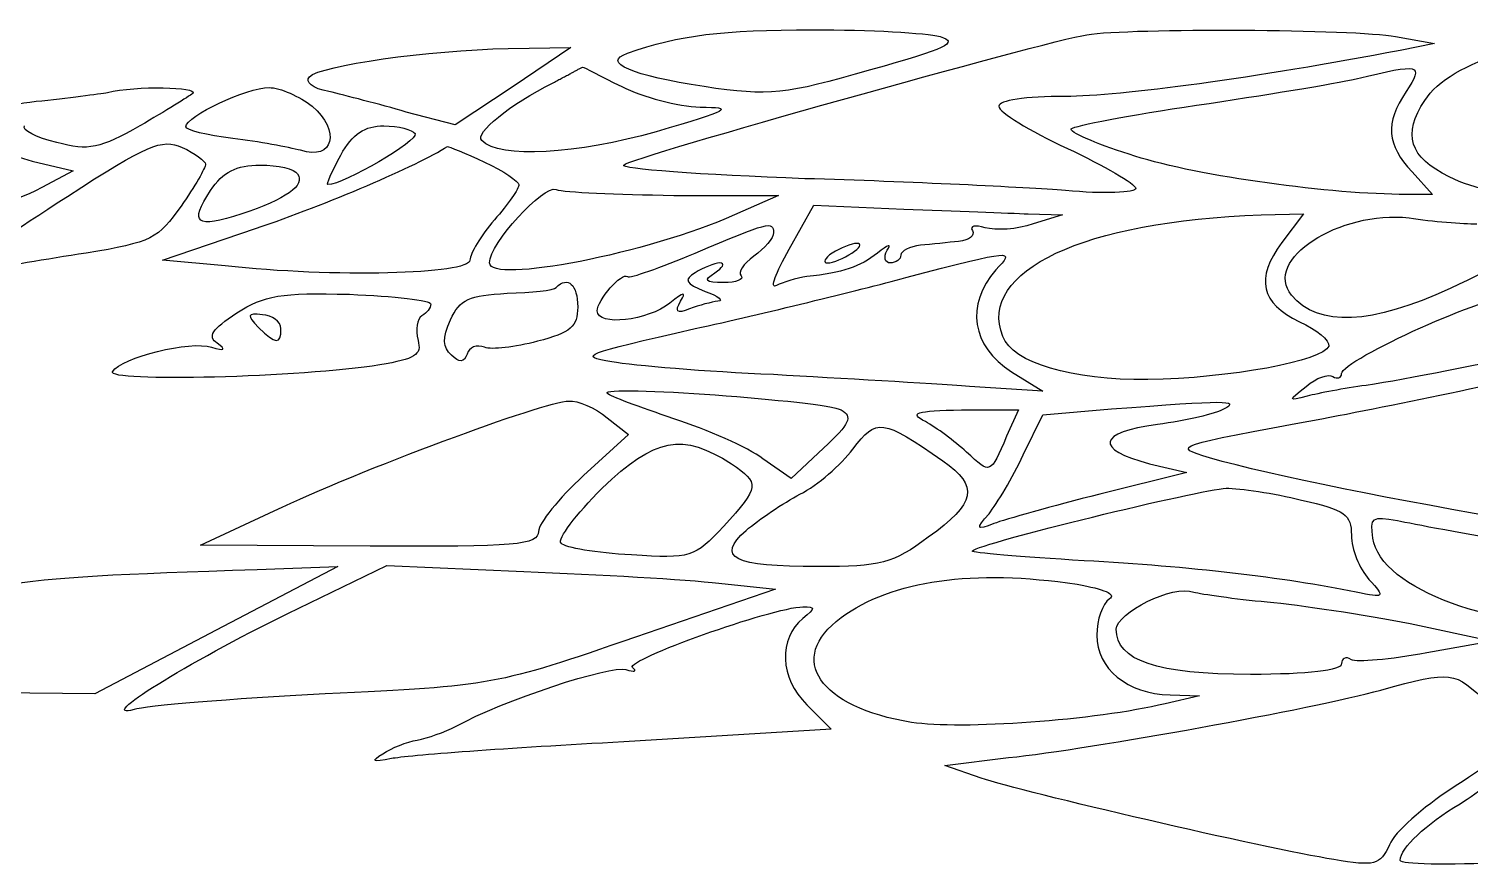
# Model space of a CAD drawing. Header units: millimetres. Extents: x -155 to 147, y 18 to 278.
# Drawn here: x 14.8 to 61.53, y 51.52 to 78.59 of the extents above; entities that cross this region are included whole.
import ezdxf

# ---------------------------------------------------------------- set-up
doc = ezdxf.new("R2010")
doc.units = ezdxf.units.MM
doc.layers.get('0').update_dxf_attribs({"linetype": 'CONTINUOUS'})

msp = doc.modelspace()

# ---------------------------------------------------------------- linework, layer by layer
for p, q in [((59.103, 78.339), (60.373, 78.116)), ((60.373, 78.116), (59.262, 77.894)), ((30.338, 77.958), (32.37, 77.989)), ((32.37, 77.989), (30.497, 76.719)), ((30.497, 76.719), (28.623, 75.481)), ((28.623, 75.481), (27.036, 75.894)), ((14.907, 74.306), (16.241, 73.989)), ((16.241, 73.989), (15.225, 73.449)), ((59.643, 73.957), (60.31, 73.227)), ((35.704, 73.195), (39.101, 73.195)), ((39.101, 73.195), (37.672, 72.56)), ((60.31, 73.227), (59.23, 73.227)), ((39.45, 71.449), (40.244, 72.878)), ((40.244, 72.878), (43.165, 72.751)), ((47.197, 72.592), (48.308, 72.56)), ((48.308, 72.56), (47.356, 72.274)), ((54.754, 72.56), (56.119, 72.592)), ((56.119, 72.592), (55.42, 71.671)), ((19.13, 71.1), (22.146, 72.116)), ((21.162, 70.909), (19.13, 71.1)), ((46.657, 67.48), (47.673, 66.845)), ((47.673, 66.845), (45.292, 67.004)), ((33.545, 65.988), (34.243, 65.448)), ((45.038, 66.242), (46.88, 66.242)), ((46.88, 66.242), (46.499, 65.385)), ((47.038, 64.781), (47.673, 66.083)), ((47.673, 66.083), (49.896, 66.274)), ((34.243, 65.448), (32.783, 64.115)), ((40.561, 65.004), (39.514, 64.019)), ((39.514, 64.019), (38.593, 64.654)), ((51.134, 64.496), (52.341, 64.21)), ((52.341, 64.21), (49.515, 63.511)), ((20.368, 61.86), (22.75, 62.972)), ((25.861, 61.829), (20.368, 61.86)), ((24.813, 61.162), (20.876, 59.098)), ((23.067, 61.098), (24.813, 61.162)), ((23.194, 59.638), (26.401, 61.194)), ((26.401, 61.194), (30.846, 61.003)), ((39.006, 60.432), (34.465, 58.876)), ((37.164, 60.622), (39.006, 60.432)), ((20.876, 59.098), (16.939, 57.034)), ((59.58, 59.32), (62.247, 58.749)), ((62.247, 58.749), (60.119, 58.368)), ((16.939, 57.034), (10.875, 57.098)), ((40.022, 56.685), (40.815, 55.891)), ((52.753, 56.971), (51.642, 56.717)), ((51.801, 57.003), (52.753, 56.971)), ((40.815, 55.891), (34.084, 55.479)), ((44.498, 54.717), (46.562, 54.971)), ((45.673, 54.304), (44.498, 54.717))]:
    msp.add_line(p, q)
for points, degree in [([(34.211, 77.799), (35.894, 78.402), (37.291, 78.561), (40.212, 78.561)], 3), ([(40.212, 78.561), (42.054, 78.561), (43.895, 78.466), (44.34, 78.339)], 3), ([(49.102, 78.402), (50.499, 78.624), (57.802, 78.593), (59.103, 78.339)], 3), ([(60.056, 76.275), (60.881, 77.545), (63.771, 78.434), (67.454, 78.593)], 3), ([(34.084, 74.179), (34.338, 74.433), (47.737, 78.18), (49.102, 78.402)], 3), ([(44.34, 78.339), (44.975, 78.148), (44.562, 77.958), (42.085, 77.259)], 3), ([(23.893, 77.037), (24.274, 77.418), (27.734, 77.894), (30.338, 77.958)], 3), ([(36.688, 76.719), (34.37, 77.069), (33.322, 77.513), (34.211, 77.799)], 3), ([(59.262, 77.894), (54.595, 77.005), (50.182, 76.402), (48.404, 76.402)], 3), ([(31.798, 76.846), (32.338, 77.132), (32.751, 77.354)], 2), ([(32.751, 77.354), (32.783, 77.354), (33.322, 77.069), (34.021, 76.719)], 3), ([(42.085, 77.259), (39.291, 76.465), (38.847, 76.402), (36.688, 76.719)], 3), ([(57.833, 76.973), (59.929, 77.481), (60.024, 77.45), (59.453, 76.561)], 3), ([(17.352, 76.529), (18.273, 76.751), (20.305, 76.719), (20.114, 76.497)], 3), ([(19.892, 75.418), (19.892, 75.767), (21.861, 76.688), (22.591, 76.688)], 3), ([(22.591, 76.688), (22.94, 76.688), (23.575, 76.402), (23.988, 76.084)], 3), ([(24.528, 76.561), (23.988, 76.656), (23.734, 76.878), (23.893, 77.037)], 3), ([(29.481, 74.973), (29.227, 75.195), (30.401, 76.148), (31.798, 76.846)], 3), ([(34.021, 76.719), (34.719, 76.37), (35.831, 76.084), (36.561, 76.053)], 3), ([(52.658, 76.116), (54.817, 76.434), (57.135, 76.815), (57.833, 76.973)], 3), ([(13.415, 75.703), (13.288, 75.926), (13.923, 76.116), (15.034, 76.243)], 3), ([(15.034, 76.243), (16.05, 76.338), (17.098, 76.497), (17.352, 76.529)], 3), ([(20.114, 76.497), (19.987, 76.402), (19.225, 75.926), (18.4, 75.449)], 3), ([(27.036, 75.894), (26.179, 76.148), (25.036, 76.434), (24.528, 76.561)], 3), ([(48.404, 76.402), (47.102, 76.402), (46.245, 76.275), (46.245, 76.084)], 3), ([(59.453, 76.561), (58.754, 75.513), (58.818, 74.846), (59.643, 73.957)], 3), ([(60.85, 73.798), (59.548, 74.433), (59.326, 75.164), (60.056, 76.275)], 3), ([(23.988, 76.084), (24.909, 75.291), (24.686, 74.306), (23.607, 74.656)], 3), ([(36.561, 76.053), (37.704, 76.053), (37.545, 75.957), (35.132, 75.259)], 3), ([(46.245, 76.084), (46.245, 75.894), (47.229, 75.291), (48.467, 74.719)], 3), ([(48.594, 75.354), (48.689, 75.449), (50.499, 75.799), (52.658, 76.116)], 3), ([(15.701, 74.91), (15.034, 75.068), (14.558, 75.322), (14.653, 75.449)], 3), ([(18.4, 75.449), (17.098, 74.719), (16.749, 74.624), (15.701, 74.91)], 3), ([(21.416, 75.037), (20.559, 75.132), (19.892, 75.322), (19.892, 75.418)], 3), ([(24.909, 74.497), (25.29, 75.195), (25.702, 75.449), (26.306, 75.449)], 3), ([(26.306, 75.449), (26.782, 75.449), (27.226, 75.322), (27.322, 75.195)], 3), ([(35.132, 75.259), (32.592, 74.529), (30.052, 74.37), (29.481, 74.973)], 3), ([(50.467, 74.529), (49.356, 74.878), (48.499, 75.259), (48.594, 75.354)], 3), ([(13.002, 75.227), (13.32, 74.91), (14.177, 74.497), (14.907, 74.306)], 3), ([(16.05, 73.163), (18.654, 74.846), (19.098, 75.037), (19.765, 74.751)], 3), ([(23.607, 74.656), (23.226, 74.751), (22.242, 74.941), (21.416, 75.037)], 3), ([(22.146, 72.116), (24.464, 72.909), (27.385, 74.148), (28.369, 74.783)], 3), ([(27.322, 75.195), (27.449, 74.973), (25.004, 73.544), (24.496, 73.544)], 3), ([(28.369, 74.783), (28.401, 74.783), (28.941, 74.56), (29.576, 74.275)], 3), ([(19.765, 74.751), (20.178, 74.56), (20.527, 74.306), (20.527, 74.211)], 3), ([(24.496, 73.544), (24.432, 73.544), (24.623, 73.957), (24.909, 74.497)], 3), ([(48.467, 74.719), (49.674, 74.148), (50.658, 73.576), (50.69, 73.417)], 3), ([(59.23, 73.227), (56.722, 73.259), (52.404, 73.862), (50.467, 74.529)], 3), ([(20.527, 74.211), (20.527, 74.084), (20.178, 73.481), (19.733, 72.846)], 3), ([(20.686, 73.354), (21.099, 73.957), (21.511, 74.179), (22.305, 74.179)], 3), ([(23.512, 73.894), (23.766, 73.513), (23.131, 73.068), (21.702, 72.592)], 3), ([(22.305, 74.179), (22.877, 74.179), (23.416, 74.052), (23.512, 73.894)], 3), ([(29.576, 74.275), (30.179, 73.989), (30.687, 73.64), (30.687, 73.544)], 3), ([(39.958, 73.735), (36.593, 73.862), (33.926, 74.052), (34.084, 74.179)], 3), ([(67.009, 74.084), (64.945, 73.068), (62.532, 72.941), (60.85, 73.798)], 3), ([(15.225, 73.449), (14.082, 72.846), (13.225, 72.751), (13.225, 73.259)], 3), ([(29.735, 71.004), (29.735, 71.639), (31.481, 73.544), (31.894, 73.386)], 3), ([(30.687, 73.544), (30.687, 73.417), (30.338, 72.909), (29.893, 72.401)], 3), ([(31.894, 73.386), (32.148, 73.29), (33.862, 73.227), (35.704, 73.195)], 3), ([(48.404, 73.354), (47.134, 73.449), (43.324, 73.64), (39.958, 73.735)], 3), ([(50.69, 73.417), (50.69, 73.29), (49.642, 73.227), (48.404, 73.354)], 3), ([(13.383, 70.782), (12.145, 70.56), (12.431, 70.814), (16.05, 73.163)], 3), ([(21.702, 72.592), (20.21, 72.116), (19.987, 72.274), (20.686, 73.354)], 3), ([(19.733, 72.846), (19.003, 71.798), (18.781, 71.671), (16.654, 71.322)], 3), ([(37.672, 72.56), (34.91, 71.322), (29.735, 70.306), (29.735, 71.004)], 3), ([(43.165, 72.751), (44.784, 72.687), (46.594, 72.624), (47.197, 72.592)], 3), ([(46.372, 68.623), (45.546, 70.75), (49.007, 72.37), (54.754, 72.56)], 3), ([(55.738, 69.957), (54.785, 71.1), (57.294, 72.719), (59.548, 72.465)], 3), ([(59.548, 72.465), (60.31, 72.338), (61.294, 72.274), (61.739, 72.274)], 3), ([(29.893, 72.401), (29.449, 71.893), (29.1, 71.29), (29.1, 71.1)], 3), ([(36.402, 71.322), (38.783, 72.338), (38.942, 72.37), (38.942, 71.989)], 3), ([(38.942, 71.989), (38.942, 71.798), (38.656, 71.481), (38.307, 71.227)], 3), ([(45.387, 72.052), (45.483, 71.893), (45.292, 71.735), (44.943, 71.703)], 3), ([(45.8, 72.147), (45.483, 72.243), (45.292, 72.211), (45.387, 72.052)], 3), ([(47.356, 72.274), (46.848, 72.084), (46.149, 72.052), (45.8, 72.147)], 3), ([(41.641, 71.639), (41.482, 71.639), (41.101, 71.481), (40.847, 71.322)], 3), ([(41.482, 71.322), (41.736, 71.481), (41.831, 71.639), (41.641, 71.639)], 3), ([(42.625, 71.417), (42.784, 71.639), (42.657, 71.608), (42.308, 71.322)], 3), ([(43.705, 71.576), (43.355, 71.544), (43.07, 71.385), (43.07, 71.258)], 3), ([(44.943, 71.703), (44.625, 71.671), (44.054, 71.608), (43.705, 71.576)], 3), ([(55.42, 71.671), (54.563, 70.496), (54.722, 69.703), (55.992, 69.099)], 3), ([(16.654, 71.322), (15.384, 71.131), (13.923, 70.877), (13.383, 70.782)], 3), ([(29.1, 71.1), (29.1, 70.623), (24.655, 70.528), (21.162, 70.909)], 3), ([(34.211, 70.56), (34.275, 70.496), (35.259, 70.846), (36.402, 71.322)], 3), ([(38.307, 71.227), (37.958, 70.973), (37.767, 70.687), (37.894, 70.592)], 3), ([(39.037, 70.274), (38.815, 70.147), (39.006, 70.687), (39.45, 71.449)], 3), ([(42.308, 71.322), (41.736, 70.877), (41.196, 70.687), (40.022, 70.56)], 3), ([(40.847, 71.322), (40.593, 71.163), (40.53, 71.004), (40.688, 71.004)], 3), ([(40.688, 71.004), (40.879, 71.004), (41.228, 71.163), (41.482, 71.322)], 3), ([(42.72, 71.004), (42.562, 71.004), (42.498, 71.195), (42.625, 71.417)], 3), ([(43.07, 71.258), (43.07, 71.131), (42.911, 71.004), (42.72, 71.004)], 3), ([(43.228, 70.528), (46.753, 71.449), (46.784, 71.449), (46.149, 70.782)], 3), ([(62.469, 71.29), (63.009, 71.29), (62.469, 70.909), (60.881, 70.179)], 3), ([(33.227, 69.449), (33.227, 69.798), (34.021, 70.719), (34.211, 70.56)], 3), ([(36.402, 70.687), (36.021, 70.465), (36.085, 70.338), (36.72, 70.084)], 3), ([(37.196, 71.004), (37.037, 71.004), (36.656, 70.846), (36.402, 70.687)], 3), ([(37.323, 70.369), (36.72, 70.369), (36.656, 70.433), (37.037, 70.687)], 3), ([(37.037, 70.687), (37.291, 70.846), (37.386, 71.004), (37.196, 71.004)], 3), ([(37.894, 70.592), (37.99, 70.465), (37.736, 70.369), (37.323, 70.369)], 3), ([(46.149, 70.782), (45.165, 69.639), (45.356, 68.306), (46.657, 67.48)], 3), ([(30.306, 70.02), (31.1, 70.052), (31.83, 70.115), (31.894, 70.211)], 3), ([(31.894, 70.211), (32.275, 70.592), (32.592, 70.306), (32.592, 69.576)], 3), ([(36.402, 68.877), (38.593, 69.353), (41.673, 70.115), (43.228, 70.528)], 3), ([(40.022, 70.56), (39.672, 70.528), (39.228, 70.369), (39.037, 70.274)], 3), ([(60.881, 70.179), (58.341, 69.004), (56.595, 68.909), (55.738, 69.957)], 3), ([(21.543, 69.385), (22.432, 69.957), (22.972, 70.052), (25.194, 69.988)], 3), ([(25.194, 69.988), (26.655, 69.925), (27.83, 69.798), (27.83, 69.671)], 3), ([(27.83, 69.671), (27.83, 69.544), (27.703, 69.385), (27.544, 69.29)], 3), ([(28.465, 69.163), (28.782, 69.83), (29.068, 69.957), (30.306, 70.02)], 3), ([(35.577, 69.703), (34.878, 69.131), (33.227, 68.941), (33.227, 69.449)], 3), ([(35.926, 69.766), (36.116, 70.084), (36.053, 70.084), (35.577, 69.703)], 3), ([(36.212, 69.512), (35.799, 69.353), (35.735, 69.417), (35.926, 69.766)], 3), ([(37.132, 69.766), (36.942, 69.734), (36.529, 69.639), (36.212, 69.512)], 3), ([(36.72, 70.084), (37.164, 69.925), (37.355, 69.766), (37.132, 69.766)], 3), ([(57.357, 67.417), (57.357, 67.861), (62.374, 70.115), (62.786, 69.861)], 3), ([(20.908, 68.401), (20.591, 68.623), (20.718, 68.845), (21.543, 69.385)], 3), ([(22.369, 69.322), (21.861, 69.385), (21.861, 69.322), (22.242, 68.909)], 3), ([(22.972, 68.877), (22.972, 69.099), (22.686, 69.322), (22.369, 69.322)], 3), ([(27.544, 69.29), (27.385, 69.195), (27.322, 68.845), (27.417, 68.496)], 3), ([(28.496, 68.02), (28.211, 68.274), (28.211, 68.56), (28.465, 69.163)], 3), ([(32.592, 69.576), (32.592, 68.941), (32.37, 68.75), (31.29, 68.464)], 3), ([(22.242, 68.909), (22.813, 68.369), (22.972, 68.337), (22.972, 68.877)], 3), ([(33.703, 67.798), (32.56, 67.988), (32.783, 68.052), (36.402, 68.877)], 3), ([(55.992, 69.099), (56.563, 68.845), (56.976, 68.496), (56.944, 68.306)], 3), ([(67.454, 69.131), (67.358, 68.909), (60.945, 67.448), (58.151, 67.036)], 3), ([(17.511, 67.48), (17.797, 67.956), (20.051, 68.496), (20.718, 68.274)], 3), ([(20.718, 68.274), (21.162, 68.147), (21.194, 68.179), (20.908, 68.401)], 3), ([(27.417, 68.496), (27.544, 68.02), (27.322, 67.893), (26.179, 67.702)], 3), ([(29.576, 68.274), (29.322, 68.369), (29.068, 68.274), (29.004, 68.052)], 3), ([(31.29, 68.464), (30.56, 68.274), (29.798, 68.179), (29.576, 68.274)], 3), ([(51.071, 67.226), (48.626, 67.194), (46.689, 67.766), (46.372, 68.623)], 3), ([(56.944, 68.306), (56.786, 67.829), (53.706, 67.258), (51.071, 67.226)], 3), ([(29.004, 68.052), (28.909, 67.766), (28.75, 67.766), (28.496, 68.02)], 3), ([(38.942, 67.385), (36.751, 67.48), (34.402, 67.671), (33.703, 67.798)], 3), ([(56.722, 65.956), (59.421, 66.464), (63.644, 67.353), (66.088, 67.956)], 3), ([(26.179, 67.702), (23.67, 67.29), (17.289, 67.131), (17.511, 67.48)], 3), ([(45.292, 67.004), (43.99, 67.099), (41.133, 67.258), (38.942, 67.385)], 3), ([(56.214, 67.004), (56.532, 67.29), (56.944, 67.417), (57.071, 67.321)], 3), ([(57.071, 67.321), (57.23, 67.226), (57.357, 67.29), (57.357, 67.417)], 3), ([(33.545, 66.782), (33.291, 67.067), (40.625, 66.528), (41.133, 66.242)], 3), ([(56.246, 66.686), (55.611, 66.528), (55.611, 66.528), (56.214, 67.004)], 3), ([(58.151, 67.036), (57.452, 66.94), (56.595, 66.782), (56.246, 66.686)], 3), ([(22.75, 62.972), (25.417, 64.242), (31.513, 66.528), (32.306, 66.528)], 3), ([(32.306, 66.528), (32.592, 66.559), (33.164, 66.305), (33.545, 65.988)], 3), ([(35.704, 65.956), (34.592, 66.337), (33.64, 66.686), (33.545, 66.782)], 3), ([(49.896, 66.274), (53.611, 66.559), (54.087, 66.559), (53.547, 66.274)], 3), ([(38.593, 64.654), (38.117, 65.035), (36.783, 65.607), (35.704, 65.956)], 3), ([(41.133, 66.242), (41.514, 66.02), (41.419, 65.797), (40.561, 65.004)], 3), ([(43.863, 65.861), (43.324, 66.147), (43.546, 66.21), (45.038, 66.242)], 3), ([(53.547, 66.274), (53.293, 66.115), (52.309, 65.893), (51.388, 65.766)], 3), ([(53.071, 64.686), (51.833, 65.067), (51.896, 65.067), (56.722, 65.956)], 3), ([(41.514, 64.972), (42.276, 65.988), (42.466, 65.956), (44.435, 64.591)], 3), ([(45.197, 64.877), (44.816, 65.226), (44.213, 65.67), (43.863, 65.861)], 3), ([(51.388, 65.766), (49.451, 65.512), (49.324, 64.972), (51.134, 64.496)], 3), ([(33.386, 63.702), (35.1, 65.353), (35.989, 65.512), (37.577, 64.496)], 3), ([(39.799, 63.511), (40.371, 63.797), (41.133, 64.464), (41.514, 64.972)], 3), ([(46.499, 65.385), (45.959, 64.146), (45.991, 64.146), (45.197, 64.877)], 3), ([(37.577, 64.496), (38.498, 63.861), (38.498, 63.765), (37.323, 62.464)], 3), ([(44.435, 64.591), (45.61, 63.765), (45.514, 63.226), (43.959, 62.114)], 3), ([(45.927, 62.876), (46.181, 63.194), (46.689, 64.051), (47.038, 64.781)], 3), ([(72.057, 61.511), (69.39, 61.448), (57.23, 63.511), (53.071, 64.686)], 3), ([(32.783, 64.115), (31.989, 63.384), (31.322, 62.559), (31.322, 62.305)], 3), ([(32.052, 61.924), (31.925, 62.051), (32.529, 62.845), (33.386, 63.702)], 3), ([(45.387, 61.67), (45.61, 61.924), (52.817, 63.67), (53.611, 63.702)], 3), ([(53.611, 63.702), (54.055, 63.702), (55.166, 63.543), (56.055, 63.321)], 3), ([(38.053, 62.337), (38.466, 62.686), (39.26, 63.226), (39.799, 63.511)], 3), ([(49.515, 63.511), (47.991, 63.13), (46.435, 62.686), (46.086, 62.559)], 3), ([(56.055, 63.321), (57.484, 63.003), (57.675, 62.845), (57.675, 62.178)], 3), ([(46.086, 62.559), (45.514, 62.337), (45.483, 62.368), (45.927, 62.876)], 3), ([(58.373, 62.083), (58.278, 62.749), (58.341, 62.813), (59.167, 62.654)], 3), ([(59.167, 62.654), (59.643, 62.559), (61.453, 62.21), (63.167, 61.924)], 3), ([(31.322, 62.305), (31.322, 61.86), (30.592, 61.797), (25.861, 61.829)], 3), ([(37.323, 62.464), (36.37, 61.448), (36.275, 61.416), (34.338, 61.543)], 3), ([(40.403, 61.162), (37.609, 61.162), (37.069, 61.448), (38.053, 62.337)], 3), ([(57.675, 62.178), (57.675, 61.733), (57.929, 61.098), (58.246, 60.749)], 3), ([(34.338, 61.543), (33.195, 61.606), (32.179, 61.765), (32.052, 61.924)], 3), ([(43.959, 62.114), (42.816, 61.257), (42.403, 61.162), (40.403, 61.162)], 3), ([(65.644, 59.416), (62.532, 59.003), (58.595, 60.432), (58.373, 62.083)], 3), ([(49.007, 61.352), (46.975, 61.479), (45.324, 61.606), (45.387, 61.67)], 3), ([(57.833, 60.336), (55.452, 60.813), (52.468, 61.162), (49.007, 61.352)], 3), ([(9.097, 58.939), (13.701, 60.813), (13.574, 60.781), (23.067, 61.098)], 3), ([(30.846, 61.003), (33.291, 60.908), (36.116, 60.749), (37.164, 60.622)], 3), ([(41.133, 59.511), (42.784, 60.717), (45.419, 61.098), (48.785, 60.59)], 3), ([(58.246, 60.749), (58.786, 60.146), (58.754, 60.146), (57.833, 60.336)], 3), ([(48.785, 60.59), (49.674, 60.432), (50.055, 60.273), (49.832, 60.114)], 3), ([(50.055, 59.13), (50.055, 59.67), (51.896, 60.59), (52.563, 60.336)], 3), ([(52.563, 60.336), (52.817, 60.273), (53.896, 60.114), (54.944, 60.019)], 3), ([(34.37, 57.892), (34.148, 58.146), (38.879, 59.828), (39.895, 59.86)], 3), ([(39.895, 59.86), (40.307, 59.86), (40.307, 59.828), (39.895, 59.479)], 3), ([(49.832, 60.114), (49.61, 59.955), (49.42, 59.447), (49.42, 58.939)], 3), ([(54.944, 60.019), (56.024, 59.924), (58.087, 59.606), (59.58, 59.32)], 3), ([(18.209, 56.526), (16.908, 56.177), (19.924, 58.05), (23.194, 59.638)], 3), ([(39.895, 59.479), (39.101, 58.844), (39.133, 57.542), (40.022, 56.685)], 3), ([(43.419, 56.114), (40.434, 56.59), (39.323, 58.177), (41.133, 59.511)], 3), ([(49.42, 58.939), (49.42, 57.86), (50.404, 57.034), (51.801, 57.003)], 3), ([(54.404, 57.669), (51.356, 57.669), (50.055, 58.114), (50.055, 59.13)], 3), ([(34.465, 58.876), (29.957, 57.32), (29.83, 57.288), (24.401, 57.034)], 3), ([(57.357, 58.019), (57.357, 57.796), (56.278, 57.669), (54.404, 57.669)], 3), ([(57.675, 58.146), (57.484, 58.273), (57.357, 58.177), (57.357, 58.019)], 3), ([(60.119, 58.368), (58.945, 58.146), (57.833, 58.05), (57.675, 58.146)], 3), ([(28.655, 55.987), (30.116, 56.812), (33.703, 57.987), (34.148, 57.828)], 3), ([(34.148, 57.828), (34.434, 57.733), (34.529, 57.765), (34.37, 57.892)], 3), ([(58.627, 57.161), (60.977, 57.796), (60.977, 57.796), (62.12, 56.717)], 3), ([(24.401, 57.034), (21.353, 56.876), (18.559, 56.653), (18.209, 56.526)], 3), ([(46.562, 54.971), (49.261, 55.256), (56.436, 56.558), (58.627, 57.161)], 3), ([(51.642, 56.717), (49.388, 56.177), (45.006, 55.86), (43.419, 56.114)], 3), ([(27.385, 55.542), (27.734, 55.606), (28.274, 55.796), (28.655, 55.987)], 3), ([(26.274, 55.098), (26.56, 55.288), (27.068, 55.479), (27.385, 55.542)], 3), ([(34.084, 55.479), (30.37, 55.288), (27.004, 55.034), (26.56, 54.939)], 3), ([(62.913, 55.415), (62.786, 55.225), (61.897, 54.59), (60.945, 53.986)], 3), ([(26.56, 54.939), (25.925, 54.812), (25.861, 54.844), (26.274, 55.098)], 3), ([(61.199, 53.478), (61.802, 53.859), (62.596, 54.431), (62.913, 54.812)], 3), ([(57.103, 51.669), (54.912, 52.018), (47.007, 53.859), (45.673, 54.304)], 3), ([(60.945, 53.986), (59.992, 53.351), (59.072, 52.558), (58.913, 52.145)], 3), ([(59.262, 51.637), (59.262, 52.05), (60.088, 52.812), (61.199, 53.478)], 3), ([(58.913, 52.145), (58.595, 51.478), (58.437, 51.446), (57.103, 51.669)], 3), ([(62.659, 51.573), (60.786, 51.478), (59.262, 51.51), (59.262, 51.637)], 3)]:
    msp.add_open_spline(points, degree=degree)

doc.saveas('drawing.dxf')
